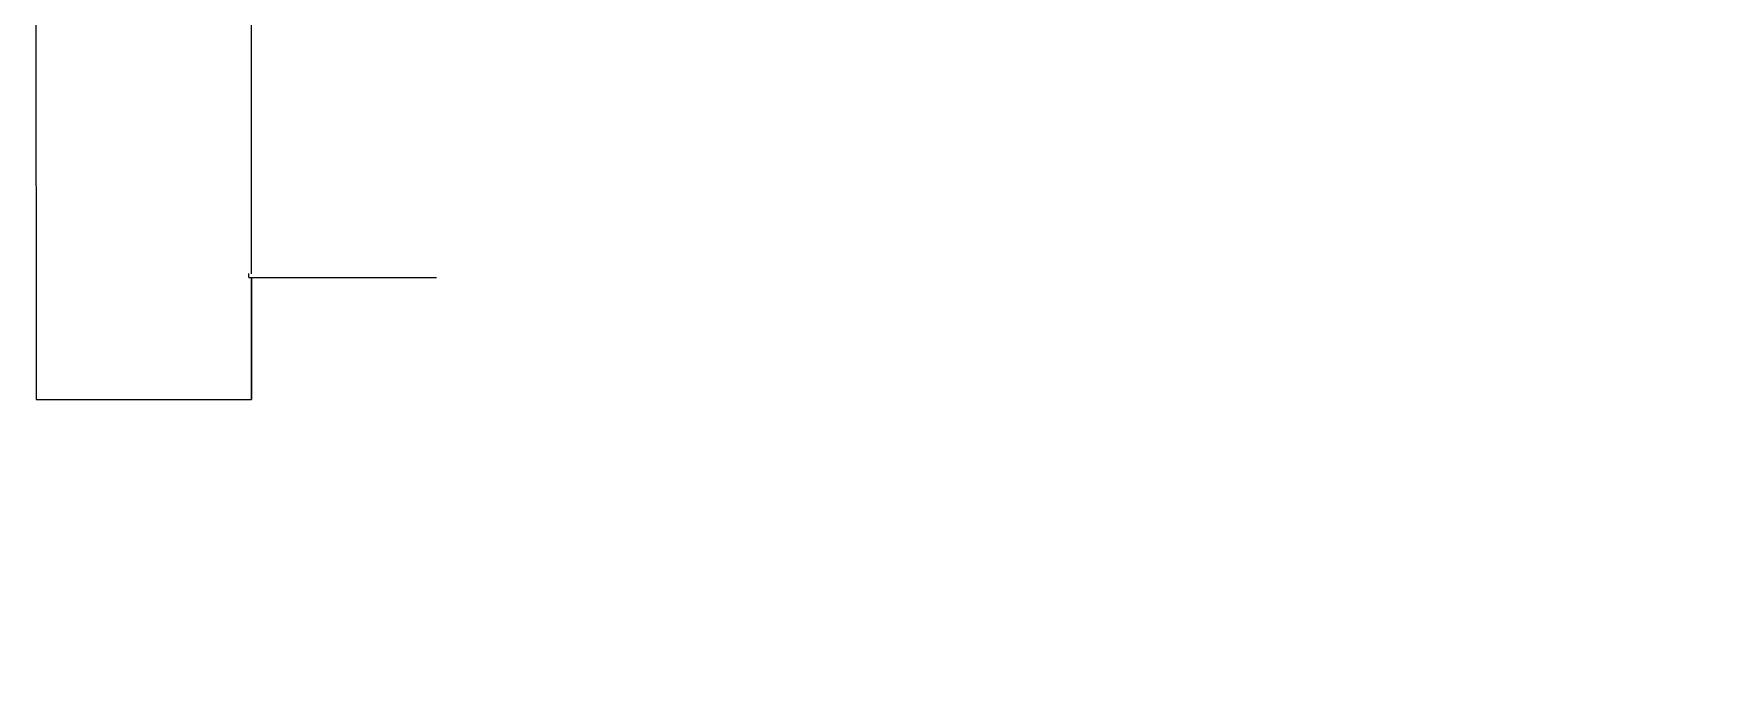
# Model space of a CAD drawing. Header units: millimetres. Extents: x -48147 to 1422273, y -494195 to 18123.
# Drawn here: x 1399479.9 to 1399677.8, y -488659.3 to -488583.6 of the extents above; entities that cross this region are included whole.
import ezdxf

# ---------------------------------------------------------------- set-up
doc = ezdxf.new("R2010")
doc.units = ezdxf.units.MM
doc.header["$MEASUREMENT"] = 0
doc.linetypes.add('Wipeout_Contour', pattern=[1000, 0, -1000])
doc.layers.add('A-95-P_Text_1_50_GA_Pen_No__1', color=7, linetype='Continuous', lineweight=13)
doc.layers.add('New_A-25-M_Wall_Int', color=7, linetype='Continuous')
doc.layers.add('New_A-35-M_FFE_Sanitary', color=7, linetype='Continuous')
doc.layers.add('New_A-35-M_FFE_Sanitary_Pen_No__75', color=7, linetype='Continuous', lineweight=20, true_color=0x606060)

# ---------------------------------------------------------------- blocks, each defined once
blk = doc.blocks.new('Section Elem_242_2', base_point=(1383917.51, -489195.03))
at = {"color": 254, "linetype": 'Wipeout_Contour', "lineweight": 0, "ltscale": 134906960.8636617}
blk.add_wipeout([(1399480.18, -488534.98), (1399479.93, -488534.98), (1399479.93, -489195.03), (1399555.12, -489195.03), (1399555.12, -489061.87), (1399536.46, -489051.32), (1399534.82, -489069.33), (1399498.82, -489069.33), (1399498.82, -488865.03), (1399708.83, -488865.03), (1399708.83, -488890.03), (1399706.04, -488890.03), (1399706.04, -488892.03), (1399708.83, -488892.03), (1399708.83, -489195.03), (1400014.76, -489195.03), (1400014.76, -487095.03), (1401015.77, -487095.03), (1401015, -487089.19), (1401015, -487078.53), (1401034.97, -487078.53), (1401034.97, -487087.88), (1401035.39, -487091.1), (1401036.38, -487093.49), (1401037.95, -487095.54), (1401040, -487097.12), (1401042.39, -487098.11), (1401045.6, -487098.53), (1401048.41, -487098.53), (1401048.41, -486795.03), (1401290.58, -486795.03), (1401290.58, -486595.03), (1400696.25, -486595.03), (1399587.27, -486980.13), (1399587.27, -487005.33), (1399589.47, -487010.7), (1399594.77, -487012.93), (1399656.29, -487012.93), (1399656.29, -487021.53), (1399479.93, -487021.53), (1399479.93, -487775.25), (1399485.33, -487775.25), (1399485.33, -487785.03), (1399490.89, -487785.03), (1399503.69, -487786.48), (1399516.39, -487790.92), (1399527.78, -487798.07), (1399537.29, -487807.58), (1399544.44, -487818.97), (1399548.89, -487831.67), (1399550.33, -487844.47), (1399550.33, -488345.59), (1399548.89, -488358.4), (1399544.44, -488371.09), (1399537.29, -488382.48), (1399527.78, -488391.99), (1399516.39, -488399.14), (1399503.69, -488403.59), (1399490.89, -488405.03), (1399485.33, -488405.03), (1399485.33, -488415.03), (1399479.93, -488415.03), (1399479.93, -488455.03), (1399779.96, -488455.03), (1399779.96, -488497.89), (1399764.16, -488497.89), (1399732.57, -488555.03), (1399669.38, -488612.17), (1399606.19, -488640.75), (1399593.53, -488647.89), (1399593.7, -488647.89), (1399593.7, -488649.32), (1399593.53, -488649.32), (1399593.53, -488655.03), (1399555.66, -488655.03), (1399555.66, -488647.89), (1399543, -488640.75), (1399543, -488612.17), (1399505.47, -488612.17), (1399505.47, -488619.32), (1399505.46, -488612.17), (1399505.46, -488623.38), (1399505.46, -488612.17), (1399505.44, -488612.17), (1399505.44, -488626.46), (1399505.42, -488621.8), (1399505.43, -488626.46), (1399480.22, -488626.46), (1399480.2, -488619.32), (1399480.19, -488583.6), (1399480.18, -488555.03)], dxfattribs=at).dxf.layer = 'New_A-25-M_Wall_Int'
blk = doc.blocks.new('Section Elem_460_2', base_point=(1383917.51, -489195.03))
at = {"color": 254, "linetype": 'Wipeout_Contour', "lineweight": 0, "ltscale": 5929290.088193839}
blk.add_wipeout([(1399480.18, -488555.03), (1399480.19, -488583.6), (1399505.4, -488583.6), (1399505.4, -488555.03)], dxfattribs=at).dxf.layer = 'New_A-35-M_FFE_Sanitary'
at = {"color": 254, "linetype": 'Wipeout_Contour', "lineweight": 0, "ltscale": 4447548.598829496}
blk.add_wipeout([(1399716.57, -488555.03), (1399704.78, -488555.03), (1399677.81, -488583.6)], dxfattribs=at).dxf.layer = 'New_A-35-M_FFE_Sanitary'
at = {"color": 254, "linetype": 'Wipeout_Contour', "lineweight": 0, "ltscale": 4447542.583670991}
blk.add_wipeout([(1399716.57, -488555.03), (1399677.81, -488583.6), (1399687.64, -488583.6)], dxfattribs=at).dxf.layer = 'New_A-35-M_FFE_Sanitary'
at = {"color": 254, "linetype": 'Wipeout_Contour', "lineweight": 0, "ltscale": 11858724.47756861}
blk.add_wipeout([(1399480.19, -488583.6), (1399480.2, -488619.32), (1399505.42, -488619.32), (1399505.42, -488612.17), (1399505.15, -488612.17), (1399505.15, -488611.73), (1399505.41, -488611.73), (1399505.4, -488583.6)], dxfattribs=at).dxf.layer = 'New_A-35-M_FFE_Sanitary'
at = {"layer": 'New_A-35-M_FFE_Sanitary_Pen_No__75', "linetype": 'Continuous'}
blk.add_line((1399480.18, -488555.03), (1399480.19, -488583.6), dxfattribs=at)
at = {"color": 254, "linetype": 'Wipeout_Contour', "lineweight": 0, "ltscale": 4447512.652032959}
blk.add_wipeout([(1399665.84, -488583.6), (1399704.78, -488555.03), (1399690.41, -488555.03)], dxfattribs=at).dxf.layer = 'New_A-35-M_FFE_Sanitary'
at = {"color": 254, "linetype": 'Wipeout_Contour', "lineweight": 0, "ltscale": 5929360.810534183}
blk.add_wipeout([(1399505.42, -488619.32), (1399480.2, -488619.32), (1399480.22, -488626.46), (1399505.43, -488626.46)], dxfattribs=at).dxf.layer = 'New_A-35-M_FFE_Sanitary'
at = {"layer": 'New_A-35-M_FFE_Sanitary_Pen_No__75', "linetype": 'Continuous'}
for p, q in [((1399480.19, -488583.6), (1399480.2, -488619.32)), ((1399480.2, -488619.32), (1399480.22, -488626.46))]:
    blk.add_line(p, q, dxfattribs=at)
at = {"color": 254, "linetype": 'Wipeout_Contour', "lineweight": 0, "ltscale": 4447510.810839771}
blk.add_wipeout([(1399704.78, -488555.03), (1399665.84, -488583.6), (1399677.81, -488583.6)], dxfattribs=at).dxf.layer = 'New_A-35-M_FFE_Sanitary'
at = {"color": 254, "linetype": 'Wipeout_Contour', "lineweight": 0, "ltscale": 5929402.091108375}
blk.add_wipeout([(1399505.44, -488612.17), (1399505.42, -488612.17), (1399505.42, -488621.8), (1399505.44, -488626.46)], dxfattribs=at).dxf.layer = 'New_A-35-M_FFE_Sanitary'
at = {"layer": 'New_A-35-M_FFE_Sanitary_Pen_No__75', "linetype": 'Continuous'}
for p, q in [((1399505.42, -488619.32), (1399505.43, -488626.46)), ((1399505.45, -488626.46), (1399505.47, -488619.32)), ((1399480.22, -488626.46), (1399505.43, -488626.46))]:
    blk.add_line(p, q, dxfattribs=at)
at = {"color": 254, "linetype": 'Wipeout_Contour', "lineweight": 0, "ltscale": 47435204.30430929}
blk.add_wipeout([(1399505.15, -488611.73), (1399505.15, -488612.17), (1399561.61, -488612.17), (1399561.61, -488497.89), (1399505.41, -488497.89), (1399505.41, -488505.03), (1399539.76, -488505.03), (1399541.5, -488505.15), (1399543.19, -488505.58), (1399544.78, -488506.28), (1399546.23, -488507.26), (1399547.48, -488508.47), (1399548.5, -488509.88), (1399549.27, -488511.45), (1399549.75, -488513.12), (1399549.93, -488514.86), (1399549.81, -488516.6), (1399549.39, -488518.29), (1399548.68, -488519.88), (1399547.7, -488521.32), (1399546.49, -488522.58), (1399545.08, -488523.6), (1399543.52, -488524.37), (1399541.84, -488524.85), (1399540.11, -488525.03), (1399535.19, -488525.03), (1399535.16, -488525.03), (1399535.14, -488525.03), (1399505.4, -488525.03), (1399505.4, -488555.03), (1399505.4, -488583.6), (1399505.41, -488611.73)], dxfattribs=at).dxf.layer = 'New_A-35-M_FFE_Sanitary'
at = {"color": 254, "linetype": 'Wipeout_Contour', "lineweight": 0, "ltscale": 4447470.770512146}
blk.add_wipeout([(1399690.41, -488555.03), (1399674.02, -488555.03), (1399652.18, -488583.6)], dxfattribs=at).dxf.layer = 'New_A-35-M_FFE_Sanitary'
at = {"layer": 'New_A-35-M_FFE_Sanitary_Pen_No__75', "linetype": 'Continuous'}
for p, q in [((1399505.4, -488555.03), (1399505.4, -488583.6)), ((1399505.4, -488583.6), (1399505.41, -488611.76)), ((1399505.15, -488612.17), (1399505.15, -488611.7)), ((1399505.42, -488612.17), (1399505.42, -488619.32)), ((1399505.47, -488619.32), (1399505.47, -488612.17))]:
    blk.add_line(p, q, dxfattribs=at)
at = {"color": 254, "linetype": 'Wipeout_Contour', "lineweight": 0, "ltscale": 4447472.995510313}
blk.add_wipeout([(1399690.41, -488555.03), (1399652.18, -488583.6), (1399665.84, -488583.6)], dxfattribs=at).dxf.layer = 'New_A-35-M_FFE_Sanitary'
at = {"color": 254, "linetype": 'Wipeout_Contour', "lineweight": 0, "ltscale": 4447424.566794167}
blk.add_wipeout([(1399674.02, -488555.03), (1399656.23, -488555.03), (1399637.36, -488583.6)], dxfattribs=at).dxf.layer = 'New_A-35-M_FFE_Sanitary'
at = {"color": 254, "linetype": 'Wipeout_Contour', "lineweight": 0, "ltscale": 4447430.587982925}
blk.add_wipeout([(1399674.02, -488555.03), (1399637.36, -488583.6), (1399652.18, -488583.6)], dxfattribs=at).dxf.layer = 'New_A-35-M_FFE_Sanitary'
at = {"color": 254, "linetype": 'Wipeout_Contour', "lineweight": 0, "ltscale": 4447375.818957767}
blk.add_wipeout([(1399656.23, -488555.03), (1399637.74, -488555.03), (1399621.95, -488583.6)], dxfattribs=at).dxf.layer = 'New_A-35-M_FFE_Sanitary'
at = {"color": 254, "linetype": 'Wipeout_Contour', "lineweight": 0, "ltscale": 4447538.721416969}
blk.add_wipeout([(1399699.45, -488583.6), (1399694.95, -488583.6), (1399664.56, -488612.17)], dxfattribs=at).dxf.layer = 'New_A-35-M_FFE_Sanitary'
at = {"color": 254, "linetype": 'Wipeout_Contour', "lineweight": 0, "ltscale": 4447385.214186599}
blk.add_wipeout([(1399656.23, -488555.03), (1399621.95, -488583.6), (1399637.36, -488583.6)], dxfattribs=at).dxf.layer = 'New_A-35-M_FFE_Sanitary'
at = {"color": 254, "linetype": 'Wipeout_Contour', "lineweight": 0, "ltscale": 4447523.900524986}
blk.add_wipeout([(1399699.45, -488583.6), (1399664.56, -488612.17), (1399668.16, -488612.17)], dxfattribs=at).dxf.layer = 'New_A-35-M_FFE_Sanitary'
at = {"color": 254, "linetype": 'Wipeout_Contour', "lineweight": 0, "ltscale": 4447326.40417317}
blk.add_wipeout([(1399637.74, -488555.03), (1399619.25, -488555.03), (1399606.54, -488583.6)], dxfattribs=at).dxf.layer = 'New_A-35-M_FFE_Sanitary'
at = {"color": 254, "linetype": 'Wipeout_Contour', "lineweight": 0, "ltscale": 4447522.122519914}
blk.add_wipeout([(1399658.71, -488612.17), (1399694.95, -488583.6), (1399687.64, -488583.6)], dxfattribs=at).dxf.layer = 'New_A-35-M_FFE_Sanitary'
at = {"color": 254, "linetype": 'Wipeout_Contour', "lineweight": 0, "ltscale": 4447338.61554344}
blk.add_wipeout([(1399637.74, -488555.03), (1399606.54, -488583.6), (1399621.95, -488583.6)], dxfattribs=at).dxf.layer = 'New_A-35-M_FFE_Sanitary'
at = {"color": 254, "linetype": 'Wipeout_Contour', "lineweight": 0, "ltscale": 4447510.675105122}
blk.add_wipeout([(1399658.71, -488612.17), (1399664.56, -488612.17), (1399694.95, -488583.6)], dxfattribs=at).dxf.layer = 'New_A-35-M_FFE_Sanitary'
at = {"color": 254, "linetype": 'Wipeout_Contour', "lineweight": 0, "ltscale": 4447278.223720003}
blk.add_wipeout([(1399619.25, -488555.03), (1399601.47, -488555.03), (1399591.72, -488583.6)], dxfattribs=at).dxf.layer = 'New_A-35-M_FFE_Sanitary'
at = {"color": 254, "linetype": 'Wipeout_Contour', "lineweight": 0, "ltscale": 4447498.581243653}
blk.add_wipeout([(1399687.64, -488583.6), (1399677.81, -488583.6), (1399650.85, -488612.17)], dxfattribs=at).dxf.layer = 'New_A-35-M_FFE_Sanitary'
at = {"color": 254, "linetype": 'Wipeout_Contour', "lineweight": 0, "ltscale": 4447292.580331269}
blk.add_wipeout([(1399619.25, -488555.03), (1399591.72, -488583.6), (1399606.54, -488583.6)], dxfattribs=at).dxf.layer = 'New_A-35-M_FFE_Sanitary'
at = {"color": 254, "linetype": 'Wipeout_Contour', "lineweight": 0, "ltscale": 4447490.78387089}
blk.add_wipeout([(1399687.64, -488583.6), (1399650.85, -488612.17), (1399658.71, -488612.17)], dxfattribs=at).dxf.layer = 'New_A-35-M_FFE_Sanitary'
at = {"color": 254, "linetype": 'Wipeout_Contour', "lineweight": 0, "ltscale": 4447233.132829478}
blk.add_wipeout([(1399601.47, -488555.03), (1399585.09, -488555.03), (1399578.07, -488583.6)], dxfattribs=at).dxf.layer = 'New_A-35-M_FFE_Sanitary'
at = {"color": 254, "linetype": 'Wipeout_Contour', "lineweight": 0, "ltscale": 4447469.007869591}
blk.add_wipeout([(1399641.27, -488612.17), (1399677.81, -488583.6), (1399665.84, -488583.6)], dxfattribs=at).dxf.layer = 'New_A-35-M_FFE_Sanitary'
at = {"color": 254, "linetype": 'Wipeout_Contour', "lineweight": 0, "ltscale": 4447248.875261731}
blk.add_wipeout([(1399601.47, -488555.03), (1399578.07, -488583.6), (1399591.72, -488583.6)], dxfattribs=at).dxf.layer = 'New_A-35-M_FFE_Sanitary'
at = {"color": 254, "linetype": 'Wipeout_Contour', "lineweight": 0, "ltscale": 4447464.988371696}
blk.add_wipeout([(1399677.81, -488583.6), (1399641.27, -488612.17), (1399650.85, -488612.17)], dxfattribs=at).dxf.layer = 'New_A-35-M_FFE_Sanitary'
at = {"color": 254, "linetype": 'Wipeout_Contour', "lineweight": 0, "ltscale": 4447192.866434081}
blk.add_wipeout([(1399570.73, -488555.03), (1399566.11, -488583.6), (1399585.09, -488555.03)], dxfattribs=at).dxf.layer = 'New_A-35-M_FFE_Sanitary'
at = {"color": 254, "linetype": 'Wipeout_Contour', "lineweight": 0, "ltscale": 4447434.542425173}
blk.add_wipeout([(1399630.34, -488612.17), (1399665.84, -488583.6), (1399652.18, -488583.6)], dxfattribs=at).dxf.layer = 'New_A-35-M_FFE_Sanitary'
at = {"color": 254, "linetype": 'Wipeout_Contour', "lineweight": 0, "ltscale": 4447547.735870222}
blk.add_wipeout([(1399668.16, -488612.17), (1399700.97, -488583.6), (1399699.45, -488583.6)], dxfattribs=at).dxf.layer = 'New_A-35-M_FFE_Sanitary'
at = {"color": 254, "linetype": 'Wipeout_Contour', "lineweight": 0, "ltscale": 4447209.178145524}
blk.add_wipeout([(1399585.09, -488555.03), (1399566.11, -488583.6), (1399578.07, -488583.6)], dxfattribs=at).dxf.layer = 'New_A-35-M_FFE_Sanitary'
at = {"color": 254, "linetype": 'Wipeout_Contour', "lineweight": 0, "ltscale": 4447434.277702427}
blk.add_wipeout([(1399665.84, -488583.6), (1399630.34, -488612.17), (1399641.27, -488612.17)], dxfattribs=at).dxf.layer = 'New_A-35-M_FFE_Sanitary'
at = {"color": 254, "linetype": 'Wipeout_Contour', "lineweight": 0, "ltscale": 4447529.957460954}
blk.add_wipeout([(1399668.16, -488612.17), (1399669.38, -488612.17), (1399700.97, -488583.6)], dxfattribs=at).dxf.layer = 'New_A-35-M_FFE_Sanitary'
at = {"color": 254, "linetype": 'Wipeout_Contour', "lineweight": 0, "ltscale": 4447396.512587866}
blk.add_wipeout([(1399652.18, -488583.6), (1399637.36, -488583.6), (1399618.48, -488612.17)], dxfattribs=at).dxf.layer = 'New_A-35-M_FFE_Sanitary'
at = {"color": 254, "linetype": 'Wipeout_Contour', "lineweight": 0, "ltscale": 4447399.828587469}
blk.add_wipeout([(1399652.18, -488583.6), (1399618.48, -488612.17), (1399630.34, -488612.17)], dxfattribs=at).dxf.layer = 'New_A-35-M_FFE_Sanitary'
at = {"color": 254, "linetype": 'Wipeout_Contour', "lineweight": 0, "ltscale": 4447356.383246609}
blk.add_wipeout([(1399637.36, -488583.6), (1399621.95, -488583.6), (1399606.15, -488612.17)], dxfattribs=at).dxf.layer = 'New_A-35-M_FFE_Sanitary'
at = {"color": 254, "linetype": 'Wipeout_Contour', "lineweight": 0, "ltscale": 4447362.963000195}
blk.add_wipeout([(1399637.36, -488583.6), (1399606.15, -488612.17), (1399618.48, -488612.17)], dxfattribs=at).dxf.layer = 'New_A-35-M_FFE_Sanitary'
at = {"color": 254, "linetype": 'Wipeout_Contour', "lineweight": 0, "ltscale": 4447315.698742319}
blk.add_wipeout([(1399621.95, -488583.6), (1399606.54, -488583.6), (1399593.83, -488612.17)], dxfattribs=at).dxf.layer = 'New_A-35-M_FFE_Sanitary'
at = {"color": 254, "linetype": 'Wipeout_Contour', "lineweight": 0, "ltscale": 4447325.094999121}
blk.add_wipeout([(1399621.95, -488583.6), (1399593.83, -488612.17), (1399606.15, -488612.17)], dxfattribs=at).dxf.layer = 'New_A-35-M_FFE_Sanitary'
at = {"color": 254, "linetype": 'Wipeout_Contour', "lineweight": 0, "ltscale": 4447276.025905131}
blk.add_wipeout([(1399581.97, -488612.17), (1399606.54, -488583.6), (1399591.72, -488583.6)], dxfattribs=at).dxf.layer = 'New_A-35-M_FFE_Sanitary'
at = {"color": 254, "linetype": 'Wipeout_Contour', "lineweight": 0, "ltscale": 4447287.677824648}
blk.add_wipeout([(1399606.54, -488583.6), (1399581.97, -488612.17), (1399593.83, -488612.17)], dxfattribs=at).dxf.layer = 'New_A-35-M_FFE_Sanitary'
at = {"color": 254, "linetype": 'Wipeout_Contour', "lineweight": 0, "ltscale": 4447238.892133281}
blk.add_wipeout([(1399571.05, -488612.17), (1399591.72, -488583.6), (1399578.07, -488583.6)], dxfattribs=at).dxf.layer = 'New_A-35-M_FFE_Sanitary'
at = {"color": 254, "linetype": 'Wipeout_Contour', "lineweight": 0, "ltscale": 4447451.283664455}
blk.add_wipeout([(1399668.16, -488612.17), (1399664.56, -488612.17), (1399603.78, -488640.75)], dxfattribs=at).dxf.layer = 'New_A-35-M_FFE_Sanitary'
at = {"color": 254, "linetype": 'Wipeout_Contour', "lineweight": 0, "ltscale": 4447252.146606784}
blk.add_wipeout([(1399591.72, -488583.6), (1399571.05, -488612.17), (1399581.97, -488612.17)], dxfattribs=at).dxf.layer = 'New_A-35-M_FFE_Sanitary'
at = {"color": 254, "linetype": 'Wipeout_Contour', "lineweight": 0, "ltscale": 4447406.213122258}
blk.add_wipeout([(1399668.16, -488612.17), (1399603.78, -488640.75), (1399605.58, -488640.75)], dxfattribs=at).dxf.layer = 'New_A-35-M_FFE_Sanitary'
at = {"color": 254, "linetype": 'Wipeout_Contour', "lineweight": 0, "ltscale": 5929607.76887521}
blk.add_wipeout([(1399561.61, -488611.96), (1399578.07, -488583.6), (1399566.11, -488583.6), (1399561.61, -488611.39)], dxfattribs=at).dxf.layer = 'New_A-35-M_FFE_Sanitary'
at = {"color": 254, "linetype": 'Wipeout_Contour', "lineweight": 0, "ltscale": 4447439.637732336}
blk.add_wipeout([(1399600.85, -488640.75), (1399664.56, -488612.17), (1399658.71, -488612.17)], dxfattribs=at).dxf.layer = 'New_A-35-M_FFE_Sanitary'
at = {"color": 254, "linetype": 'Wipeout_Contour', "lineweight": 0, "ltscale": 5929622.164979898}
blk.add_wipeout([(1399578.07, -488583.6), (1399561.61, -488611.96), (1399561.61, -488612.17), (1399571.05, -488612.17)], dxfattribs=at).dxf.layer = 'New_A-35-M_FFE_Sanitary'
at = {"color": 254, "linetype": 'Wipeout_Contour', "lineweight": 0, "ltscale": 4447398.333947496}
blk.add_wipeout([(1399664.56, -488612.17), (1399600.85, -488640.75), (1399603.78, -488640.75)], dxfattribs=at).dxf.layer = 'New_A-35-M_FFE_Sanitary'
at = {"color": 254, "linetype": 'Wipeout_Contour', "lineweight": 0, "ltscale": 4447184.545009973}
blk.add_wipeout([(1399561.61, -488593.9), (1399566.11, -488583.6), (1399561.61, -488583.6)], dxfattribs=at).dxf.layer = 'New_A-35-M_FFE_Sanitary'
at = {"color": 254, "linetype": 'Wipeout_Contour', "lineweight": 0, "ltscale": 4447423.014717323}
blk.add_wipeout([(1399596.92, -488640.75), (1399658.71, -488612.17), (1399650.85, -488612.17)], dxfattribs=at).dxf.layer = 'New_A-35-M_FFE_Sanitary'
at = {"color": 254, "linetype": 'Wipeout_Contour', "lineweight": 0, "ltscale": 4447193.826504944}
blk.add_wipeout([(1399561.61, -488611.39), (1399566.11, -488583.6), (1399561.61, -488593.9)], dxfattribs=at).dxf.layer = 'New_A-35-M_FFE_Sanitary'
at = {"color": 254, "linetype": 'Wipeout_Contour', "lineweight": 0, "ltscale": 4447386.325794392}
blk.add_wipeout([(1399658.71, -488612.17), (1399596.92, -488640.75), (1399600.85, -488640.75)], dxfattribs=at).dxf.layer = 'New_A-35-M_FFE_Sanitary'
at = {"color": 254, "linetype": 'Wipeout_Contour', "lineweight": 0, "ltscale": 4447402.055581771}
blk.add_wipeout([(1399650.85, -488612.17), (1399641.27, -488612.17), (1399592.13, -488640.75)], dxfattribs=at).dxf.layer = 'New_A-35-M_FFE_Sanitary'
at = {"color": 254, "linetype": 'Wipeout_Contour', "lineweight": 0, "ltscale": 4447370.647700577}
blk.add_wipeout([(1399592.13, -488640.75), (1399596.92, -488640.75), (1399650.85, -488612.17)], dxfattribs=at).dxf.layer = 'New_A-35-M_FFE_Sanitary'
at = {"color": 254, "linetype": 'Wipeout_Contour', "lineweight": 0, "ltscale": 4447377.569714904}
blk.add_wipeout([(1399641.27, -488612.17), (1399630.34, -488612.17), (1399586.66, -488640.75)], dxfattribs=at).dxf.layer = 'New_A-35-M_FFE_Sanitary'
at = {"color": 254, "linetype": 'Wipeout_Contour', "lineweight": 0, "ltscale": 4447351.903268382}
blk.add_wipeout([(1399641.27, -488612.17), (1399586.66, -488640.75), (1399592.13, -488640.75)], dxfattribs=at).dxf.layer = 'New_A-35-M_FFE_Sanitary'
at = {"color": 254, "linetype": 'Wipeout_Contour', "lineweight": 0, "ltscale": 4447350.498586305}
blk.add_wipeout([(1399580.74, -488640.75), (1399630.34, -488612.17), (1399618.48, -488612.17)], dxfattribs=at).dxf.layer = 'New_A-35-M_FFE_Sanitary'
at = {"color": 254, "linetype": 'Wipeout_Contour', "lineweight": 0, "ltscale": 4447330.811973184}
blk.add_wipeout([(1399630.34, -488612.17), (1399580.74, -488640.75), (1399586.66, -488640.75)], dxfattribs=at).dxf.layer = 'New_A-35-M_FFE_Sanitary'
at = {"color": 254, "linetype": 'Wipeout_Contour', "lineweight": 0, "ltscale": 4447321.884846179}
blk.add_wipeout([(1399574.57, -488640.75), (1399618.48, -488612.17), (1399606.15, -488612.17)], dxfattribs=at).dxf.layer = 'New_A-35-M_FFE_Sanitary'
at = {"color": 254, "linetype": 'Wipeout_Contour', "lineweight": 0, "ltscale": 4447308.181830594}
blk.add_wipeout([(1399618.48, -488612.17), (1399574.57, -488640.75), (1399580.74, -488640.75)], dxfattribs=at).dxf.layer = 'New_A-35-M_FFE_Sanitary'
at = {"color": 254, "linetype": 'Wipeout_Contour', "lineweight": 0, "ltscale": 4447292.831414322}
blk.add_wipeout([(1399568.41, -488640.75), (1399606.15, -488612.17), (1399593.83, -488612.17)], dxfattribs=at).dxf.layer = 'New_A-35-M_FFE_Sanitary'
at = {"color": 254, "linetype": 'Wipeout_Contour', "lineweight": 0, "ltscale": 4447284.881930006}
blk.add_wipeout([(1399606.15, -488612.17), (1399568.41, -488640.75), (1399574.57, -488640.75)], dxfattribs=at).dxf.layer = 'New_A-35-M_FFE_Sanitary'
at = {"color": 254, "linetype": 'Wipeout_Contour', "lineweight": 0, "ltscale": 4447264.45810708}
blk.add_wipeout([(1399581.97, -488612.17), (1399562.48, -488640.75), (1399593.83, -488612.17)], dxfattribs=at).dxf.layer = 'New_A-35-M_FFE_Sanitary'
at = {"color": 254, "linetype": 'Wipeout_Contour', "lineweight": 0, "ltscale": 4447457.504259382}
blk.add_wipeout([(1399605.58, -488640.75), (1399669.38, -488612.17), (1399668.16, -488612.17)], dxfattribs=at).dxf.layer = 'New_A-35-M_FFE_Sanitary'
at = {"color": 254, "linetype": 'Wipeout_Contour', "lineweight": 0, "ltscale": 4447261.806038065}
blk.add_wipeout([(1399593.83, -488612.17), (1399562.48, -488640.75), (1399568.41, -488640.75)], dxfattribs=at).dxf.layer = 'New_A-35-M_FFE_Sanitary'
at = {"color": 254, "linetype": 'Wipeout_Contour', "lineweight": 0, "ltscale": 4447409.661978092}
blk.add_wipeout([(1399605.58, -488640.75), (1399606.19, -488640.75), (1399669.38, -488612.17)], dxfattribs=at).dxf.layer = 'New_A-35-M_FFE_Sanitary'
at = {"layer": 'New_A-35-M_FFE_Sanitary_Pen_No__75', "linetype": 'Continuous'}
blk.add_line((1399700.97, -488583.6), (1399669.38, -488612.17), dxfattribs=at)
at = {"color": 254, "linetype": 'Wipeout_Contour', "lineweight": 0, "ltscale": 4447237.859074635}
blk.add_wipeout([(1399581.97, -488612.17), (1399571.05, -488612.17), (1399557.02, -488640.75)], dxfattribs=at).dxf.layer = 'New_A-35-M_FFE_Sanitary'
at = {"color": 254, "linetype": 'Wipeout_Contour', "lineweight": 0, "ltscale": 5929788.206353758}
blk.add_wipeout([(1399605.58, -488640.75), (1399603.78, -488640.75), (1399592.21, -488647.82), (1399592.47, -488647.68)], dxfattribs=at).dxf.layer = 'New_A-35-M_FFE_Sanitary'
at = {"color": 254, "linetype": 'Wipeout_Contour', "lineweight": 0, "ltscale": 4447239.83915517}
blk.add_wipeout([(1399581.97, -488612.17), (1399557.02, -488640.75), (1399562.48, -488640.75)], dxfattribs=at).dxf.layer = 'New_A-35-M_FFE_Sanitary'
at = {"color": 254, "linetype": 'Wipeout_Contour', "lineweight": 0, "ltscale": 4447338.454549176}
blk.add_wipeout([(1399605.58, -488640.75), (1399592.09, -488647.89), (1399593.17, -488647.89)], dxfattribs=at).dxf.layer = 'New_A-35-M_FFE_Sanitary'
at = {"color": 254, "linetype": 'Wipeout_Contour', "lineweight": 0, "ltscale": 4447214.060933078}
blk.add_wipeout([(1399552.24, -488640.75), (1399571.05, -488612.17), (1399561.48, -488612.17)], dxfattribs=at).dxf.layer = 'New_A-35-M_FFE_Sanitary'
at = {"color": 254, "linetype": 'Wipeout_Contour', "lineweight": 0, "ltscale": 4447339.009487108}
blk.add_wipeout([(1399603.78, -488640.75), (1399600.85, -488640.75), (1399590.34, -488647.89)], dxfattribs=at).dxf.layer = 'New_A-35-M_FFE_Sanitary'
at = {"color": 254, "linetype": 'Wipeout_Contour', "lineweight": 0, "ltscale": 4447219.822857108}
blk.add_wipeout([(1399571.05, -488612.17), (1399552.24, -488640.75), (1399557.03, -488640.74)], dxfattribs=at).dxf.layer = 'New_A-35-M_FFE_Sanitary'
at = {"color": 254, "linetype": 'Wipeout_Contour', "lineweight": 0, "ltscale": 4447334.034595931}
blk.add_wipeout([(1399590.34, -488647.89), (1399592.09, -488647.89), (1399603.78, -488640.75)], dxfattribs=at).dxf.layer = 'New_A-35-M_FFE_Sanitary'
at = {"color": 254, "linetype": 'Wipeout_Contour', "lineweight": 0, "ltscale": 4447193.985814719}
blk.add_wipeout([(1399553.63, -488612.17), (1399548.31, -488640.75), (1399561.48, -488612.17)], dxfattribs=at).dxf.layer = 'New_A-35-M_FFE_Sanitary'
at = {"color": 254, "linetype": 'Wipeout_Contour', "lineweight": 0, "ltscale": 4447330.395739511}
blk.add_wipeout([(1399600.85, -488640.75), (1399596.92, -488640.75), (1399587.98, -488647.89)], dxfattribs=at).dxf.layer = 'New_A-35-M_FFE_Sanitary'
at = {"color": 254, "linetype": 'Wipeout_Contour', "lineweight": 0, "ltscale": 4447202.519603147}
blk.add_wipeout([(1399561.48, -488612.17), (1399548.31, -488640.75), (1399552.24, -488640.75)], dxfattribs=at).dxf.layer = 'New_A-35-M_FFE_Sanitary'
at = {"color": 254, "linetype": 'Wipeout_Contour', "lineweight": 0, "ltscale": 4447327.34772822}
blk.add_wipeout([(1399600.85, -488640.75), (1399587.98, -488647.89), (1399590.34, -488647.89)], dxfattribs=at).dxf.layer = 'New_A-35-M_FFE_Sanitary'
at = {"layer": 'New_A-35-M_FFE_Sanitary_Pen_No__75', "linetype": 'Continuous'}
blk.add_line((1399561.61, -488612.17), (1399561.61, -488497.89), dxfattribs=at)
at = {"color": 254, "linetype": 'Wipeout_Contour', "lineweight": 0, "ltscale": 4447178.418214509}
blk.add_wipeout([(1399547.8, -488612.17), (1399545.4, -488640.75), (1399553.63, -488612.17)], dxfattribs=at).dxf.layer = 'New_A-35-M_FFE_Sanitary'
at = {"color": 254, "linetype": 'Wipeout_Contour', "lineweight": 0, "ltscale": 4447319.544398473}
blk.add_wipeout([(1399596.92, -488640.75), (1399592.13, -488640.75), (1399585.11, -488647.89)], dxfattribs=at).dxf.layer = 'New_A-35-M_FFE_Sanitary'
at = {"color": 254, "linetype": 'Wipeout_Contour', "lineweight": 0, "ltscale": 4447188.593253559}
blk.add_wipeout([(1399553.63, -488612.17), (1399545.4, -488640.75), (1399548.31, -488640.75)], dxfattribs=at).dxf.layer = 'New_A-35-M_FFE_Sanitary'
at = {"color": 254, "linetype": 'Wipeout_Contour', "lineweight": 0, "ltscale": 4447318.644282086}
blk.add_wipeout([(1399596.92, -488640.75), (1399585.11, -488647.89), (1399587.98, -488647.89)], dxfattribs=at).dxf.layer = 'New_A-35-M_FFE_Sanitary'
at = {"color": 254, "linetype": 'Wipeout_Contour', "lineweight": 0, "ltscale": 4447167.968481853}
blk.add_wipeout([(1399547.8, -488612.17), (1399544.21, -488612.17), (1399543.6, -488640.75)], dxfattribs=at).dxf.layer = 'New_A-35-M_FFE_Sanitary'
at = {"color": 254, "linetype": 'Wipeout_Contour', "lineweight": 0, "ltscale": 4447306.887166415}
blk.add_wipeout([(1399581.84, -488647.89), (1399592.13, -488640.75), (1399586.66, -488640.75)], dxfattribs=at).dxf.layer = 'New_A-35-M_FFE_Sanitary'
at = {"color": 254, "linetype": 'Wipeout_Contour', "lineweight": 0, "ltscale": 4447178.570838505}
blk.add_wipeout([(1399547.8, -488612.17), (1399543.6, -488640.75), (1399545.4, -488640.75)], dxfattribs=at).dxf.layer = 'New_A-35-M_FFE_Sanitary'
at = {"color": 254, "linetype": 'Wipeout_Contour', "lineweight": 0, "ltscale": 4447308.248537535}
blk.add_wipeout([(1399592.13, -488640.75), (1399581.84, -488647.89), (1399585.11, -488647.89)], dxfattribs=at).dxf.layer = 'New_A-35-M_FFE_Sanitary'
at = {"color": 254, "linetype": 'Wipeout_Contour', "lineweight": 0, "ltscale": 4447163.007503041}
blk.add_wipeout([(1399543, -488612.17), (1399543, -488640.75), (1399544.21, -488612.17)], dxfattribs=at).dxf.layer = 'New_A-35-M_FFE_Sanitary'
at = {"color": 254, "linetype": 'Wipeout_Contour', "lineweight": 0, "ltscale": 4447292.945458826}
blk.add_wipeout([(1399578.28, -488647.89), (1399586.66, -488640.75), (1399580.74, -488640.75)], dxfattribs=at).dxf.layer = 'New_A-35-M_FFE_Sanitary'
at = {"color": 254, "linetype": 'Wipeout_Contour', "lineweight": 0, "ltscale": 5929768.908690115}
blk.add_wipeout([(1399592.1, -488647.88), (1399592.12, -488647.87), (1399592.23, -488647.8), (1399592.21, -488647.82)], dxfattribs=at).dxf.layer = 'New_A-35-M_FFE_Sanitary'
at = {"color": 254, "linetype": 'Wipeout_Contour', "lineweight": 0, "ltscale": 4447172.852493326}
blk.add_wipeout([(1399544.21, -488612.17), (1399543, -488640.75), (1399543.6, -488640.75)], dxfattribs=at).dxf.layer = 'New_A-35-M_FFE_Sanitary'
at = {"color": 254, "linetype": 'Wipeout_Contour', "lineweight": 0, "ltscale": 4447296.544146782}
blk.add_wipeout([(1399586.66, -488640.75), (1399578.28, -488647.89), (1399581.84, -488647.89)], dxfattribs=at).dxf.layer = 'New_A-35-M_FFE_Sanitary'
at = {"color": 254, "linetype": 'Wipeout_Contour', "lineweight": 0, "ltscale": 4447327.146065421}
blk.add_wipeout([(1399592.12, -488647.87), (1399592.47, -488647.68), (1399592.23, -488647.8)], dxfattribs=at).dxf.layer = 'New_A-35-M_FFE_Sanitary'
at = {"layer": 'New_A-35-M_FFE_Sanitary_Pen_No__75', "linetype": 'Continuous'}
blk.add_line((1399505.15, -488612.17), (1399561.61, -488612.17), dxfattribs=at)
at = {"color": 254, "linetype": 'Wipeout_Contour', "lineweight": 0, "ltscale": 4447278.314268118}
blk.add_wipeout([(1399580.74, -488640.75), (1399574.57, -488640.75), (1399574.59, -488647.89)], dxfattribs=at).dxf.layer = 'New_A-35-M_FFE_Sanitary'
at = {"color": 254, "linetype": 'Wipeout_Contour', "lineweight": 0, "ltscale": 4447348.259269781}
blk.add_wipeout([(1399593.17, -488647.89), (1399606.19, -488640.75), (1399605.58, -488640.75)], dxfattribs=at).dxf.layer = 'New_A-35-M_FFE_Sanitary'
at = {"color": 254, "linetype": 'Wipeout_Contour', "lineweight": 0, "ltscale": 4447283.937865883}
blk.add_wipeout([(1399580.74, -488640.75), (1399574.59, -488647.89), (1399578.28, -488647.89)], dxfattribs=at).dxf.layer = 'New_A-35-M_FFE_Sanitary'
at = {"color": 254, "linetype": 'Wipeout_Contour', "lineweight": 0, "ltscale": 4447340.443285869}
blk.add_wipeout([(1399606.19, -488640.75), (1399593.17, -488647.89), (1399593.53, -488647.89)], dxfattribs=at).dxf.layer = 'New_A-35-M_FFE_Sanitary'
at = {"layer": 'New_A-35-M_FFE_Sanitary_Pen_No__75', "linetype": 'Continuous'}
blk.add_line((1399669.38, -488612.17), (1399606.19, -488640.75), dxfattribs=at)
at = {"color": 254, "linetype": 'Wipeout_Contour', "lineweight": 0, "ltscale": 4447262.809255579}
blk.add_wipeout([(1399568.41, -488640.75), (1399570.89, -488647.89), (1399574.57, -488640.75)], dxfattribs=at).dxf.layer = 'New_A-35-M_FFE_Sanitary'
at = {"color": 254, "linetype": 'Wipeout_Contour', "lineweight": 0, "ltscale": 8894665.297274368}
blk.add_wipeout([(1399593.17, -488647.89), (1399593.17, -488655.03), (1399593.53, -488655.03), (1399593.53, -488649.32), (1399593.44, -488649.32), (1399593.44, -488647.89)], dxfattribs=at).dxf.layer = 'New_A-35-M_FFE_Sanitary'
at = {"color": 254, "linetype": 'Wipeout_Contour', "lineweight": 0, "ltscale": 4447247.64903252}
blk.add_wipeout([(1399562.48, -488640.75), (1399567.34, -488647.89), (1399568.41, -488640.75)], dxfattribs=at).dxf.layer = 'New_A-35-M_FFE_Sanitary'
at = {"color": 254, "linetype": 'Wipeout_Contour', "lineweight": 0, "ltscale": 4447270.769432643}
blk.add_wipeout([(1399574.57, -488640.75), (1399570.89, -488647.89), (1399574.59, -488647.89)], dxfattribs=at).dxf.layer = 'New_A-35-M_FFE_Sanitary'
at = {"color": 254, "linetype": 'Wipeout_Contour', "lineweight": 0, "ltscale": 4447233.852200631}
blk.add_wipeout([(1399557.02, -488640.75), (1399564.07, -488647.89), (1399562.48, -488640.75)], dxfattribs=at).dxf.layer = 'New_A-35-M_FFE_Sanitary'
at = {"color": 254, "linetype": 'Wipeout_Contour', "lineweight": 0, "ltscale": 4447258.765428154}
blk.add_wipeout([(1399568.41, -488640.75), (1399567.34, -488647.89), (1399570.89, -488647.89)], dxfattribs=at).dxf.layer = 'New_A-35-M_FFE_Sanitary'
at = {"color": 254, "linetype": 'Wipeout_Contour', "lineweight": 0, "ltscale": 4447221.698060225}
blk.add_wipeout([(1399557.02, -488640.75), (1399552.24, -488640.75), (1399561.2, -488647.89)], dxfattribs=at).dxf.layer = 'New_A-35-M_FFE_Sanitary'
at = {"color": 254, "linetype": 'Wipeout_Contour', "lineweight": 0, "ltscale": 4447246.702635905}
blk.add_wipeout([(1399562.48, -488640.75), (1399564.07, -488647.89), (1399567.34, -488647.89)], dxfattribs=at).dxf.layer = 'New_A-35-M_FFE_Sanitary'
at = {"color": 254, "linetype": 'Wipeout_Contour', "lineweight": 0, "ltscale": 4447235.496960782}
blk.add_wipeout([(1399557.02, -488640.75), (1399561.2, -488647.89), (1399564.07, -488647.89)], dxfattribs=at).dxf.layer = 'New_A-35-M_FFE_Sanitary'
at = {"color": 254, "linetype": 'Wipeout_Contour', "lineweight": 0, "ltscale": 4447211.403042516}
blk.add_wipeout([(1399552.24, -488640.75), (1399548.31, -488640.75), (1399558.85, -488647.89)], dxfattribs=at).dxf.layer = 'New_A-35-M_FFE_Sanitary'
at = {"color": 254, "linetype": 'Wipeout_Contour', "lineweight": 0, "ltscale": 4447225.911206905}
blk.add_wipeout([(1399552.24, -488640.75), (1399558.85, -488647.89), (1399561.2, -488647.89)], dxfattribs=at).dxf.layer = 'New_A-35-M_FFE_Sanitary'
at = {"color": 254, "linetype": 'Wipeout_Contour', "lineweight": 0, "ltscale": 5929612.023748528}
blk.add_wipeout([(1399548.31, -488640.75), (1399545.4, -488640.75), (1399556.97, -488647.81), (1399557.04, -488647.84)], dxfattribs=at).dxf.layer = 'New_A-35-M_FFE_Sanitary'
at = {"color": 254, "linetype": 'Wipeout_Contour', "lineweight": 0, "ltscale": 4447218.239032351}
blk.add_wipeout([(1399558.85, -488647.89), (1399548.31, -488640.75), (1399557.1, -488647.89)], dxfattribs=at).dxf.layer = 'New_A-35-M_FFE_Sanitary'
at = {"color": 254, "linetype": 'Wipeout_Contour', "lineweight": 0, "ltscale": 4447198.045851742}
blk.add_wipeout([(1399545.4, -488640.75), (1399543.6, -488640.75), (1399556.02, -488647.89)], dxfattribs=at).dxf.layer = 'New_A-35-M_FFE_Sanitary'
at = {"color": 254, "linetype": 'Wipeout_Contour', "lineweight": 0, "ltscale": 4447212.749237469}
blk.add_wipeout([(1399545.4, -488640.75), (1399556.02, -488647.89), (1399557.1, -488647.89)], dxfattribs=at).dxf.layer = 'New_A-35-M_FFE_Sanitary'
at = {"color": 254, "linetype": 'Wipeout_Contour', "lineweight": 0, "ltscale": 4447195.532457492}
blk.add_wipeout([(1399543.6, -488640.75), (1399543, -488640.75), (1399555.66, -488647.89)], dxfattribs=at).dxf.layer = 'New_A-35-M_FFE_Sanitary'
at = {"color": 254, "linetype": 'Wipeout_Contour', "lineweight": 0, "ltscale": 4447209.638001129}
blk.add_wipeout([(1399556.02, -488647.89), (1399543.6, -488640.75), (1399555.66, -488647.89)], dxfattribs=at).dxf.layer = 'New_A-35-M_FFE_Sanitary'
at = {"layer": 'New_A-35-M_FFE_Sanitary_Pen_No__75', "linetype": 'Continuous'}
blk.add_line((1399543, -488612.17), (1399543, -488640.75), dxfattribs=at)
at = {"color": 254, "linetype": 'Wipeout_Contour', "lineweight": 0, "ltscale": 5929636.303870017}
blk.add_wipeout([(1399556.97, -488647.81), (1399557.07, -488647.87), (1399557.1, -488647.89), (1399556.99, -488647.82)], dxfattribs=at).dxf.layer = 'New_A-35-M_FFE_Sanitary'
at = {"color": 254, "linetype": 'Wipeout_Contour', "lineweight": 0, "ltscale": 4447227.10947209}
blk.add_wipeout([(1399556.99, -488647.82), (1399557.08, -488647.88), (1399557.04, -488647.84)], dxfattribs=at).dxf.layer = 'New_A-35-M_FFE_Sanitary'
at = {"color": 254, "linetype": 'Wipeout_Contour', "lineweight": 0, "ltscale": 5929636.475661342}
blk.add_wipeout([(1399555.66, -488655.03), (1399556.02, -488655.03), (1399556.02, -488647.89), (1399555.66, -488647.89)], dxfattribs=at).dxf.layer = 'New_A-35-M_FFE_Sanitary'
at = {"color": 254, "linetype": 'Wipeout_Contour', "lineweight": 0, "ltscale": 5929639.192796254}
blk.add_wipeout([(1399556.02, -488655.03), (1399557.1, -488655.03), (1399557.1, -488647.89), (1399556.02, -488647.89)], dxfattribs=at).dxf.layer = 'New_A-35-M_FFE_Sanitary'
at = {"layer": 'New_A-35-M_FFE_Sanitary_Pen_No__75', "linetype": 'Continuous'}
for p, q in [((1399543, -488640.75), (1399555.66, -488647.89)), ((1399556.02, -488647.89), (1399555.66, -488647.89)), ((1399555.66, -488655.03), (1399555.66, -488647.89)), ((1399555.66, -488655.03), (1399556.02, -488655.03))]:
    blk.add_line(p, q, dxfattribs=at)
at = {"color": 254, "linetype": 'Wipeout_Contour', "lineweight": 0, "ltscale": 5929644.527617944}
blk.add_wipeout([(1399558.85, -488647.89), (1399557.1, -488647.89), (1399557.1, -488655.03), (1399558.85, -488655.03)], dxfattribs=at).dxf.layer = 'New_A-35-M_FFE_Sanitary'
at = {"layer": 'New_A-35-M_FFE_Sanitary_Pen_No__75', "linetype": 'Continuous'}
for p, q in [((1399557.1, -488647.89), (1399556.02, -488647.89)), ((1399556.02, -488655.03), (1399557.1, -488655.03))]:
    blk.add_line(p, q, dxfattribs=at)
at = {"color": 254, "linetype": 'Wipeout_Contour', "lineweight": 0, "ltscale": 5929652.275536293}
blk.add_wipeout([(1399558.85, -488655.03), (1399561.2, -488655.03), (1399561.2, -488647.89), (1399558.85, -488647.89)], dxfattribs=at).dxf.layer = 'New_A-35-M_FFE_Sanitary'
at = {"layer": 'New_A-35-M_FFE_Sanitary_Pen_No__75', "linetype": 'Continuous'}
for p, q in [((1399558.85, -488647.89), (1399557.1, -488647.89)), ((1399557.1, -488655.03), (1399558.85, -488655.03))]:
    blk.add_line(p, q, dxfattribs=at)
at = {"color": 254, "linetype": 'Wipeout_Contour', "lineweight": 0, "ltscale": 5929662.139104717}
blk.add_wipeout([(1399561.2, -488655.03), (1399564.07, -488655.03), (1399564.07, -488647.89), (1399561.2, -488647.89)], dxfattribs=at).dxf.layer = 'New_A-35-M_FFE_Sanitary'
at = {"layer": 'New_A-35-M_FFE_Sanitary_Pen_No__75', "linetype": 'Continuous'}
for p, q in [((1399561.2, -488647.89), (1399558.85, -488647.89)), ((1399558.85, -488655.03), (1399561.2, -488655.03))]:
    blk.add_line(p, q, dxfattribs=at)
at = {"color": 254, "linetype": 'Wipeout_Contour', "lineweight": 0, "ltscale": 5929673.737537614}
blk.add_wipeout([(1399564.07, -488655.03), (1399567.34, -488655.03), (1399567.34, -488647.89), (1399564.07, -488647.89)], dxfattribs=at).dxf.layer = 'New_A-35-M_FFE_Sanitary'
at = {"layer": 'New_A-35-M_FFE_Sanitary_Pen_No__75', "linetype": 'Continuous'}
for p, q in [((1399564.07, -488647.89), (1399561.2, -488647.89)), ((1399561.2, -488655.03), (1399564.07, -488655.03))]:
    blk.add_line(p, q, dxfattribs=at)
at = {"color": 254, "linetype": 'Wipeout_Contour', "lineweight": 0, "ltscale": 5929686.624559192}
blk.add_wipeout([(1399567.34, -488655.03), (1399570.89, -488655.03), (1399570.89, -488647.89), (1399567.34, -488647.89)], dxfattribs=at).dxf.layer = 'New_A-35-M_FFE_Sanitary'
at = {"layer": 'New_A-35-M_FFE_Sanitary_Pen_No__75', "linetype": 'Continuous'}
for p, q in [((1399567.34, -488647.89), (1399564.07, -488647.89)), ((1399564.07, -488655.03), (1399567.34, -488655.03))]:
    blk.add_line(p, q, dxfattribs=at)
at = {"color": 254, "linetype": 'Wipeout_Contour', "lineweight": 0, "ltscale": 5929700.307445375}
blk.add_wipeout([(1399570.89, -488655.03), (1399574.59, -488655.03), (1399574.59, -488647.89), (1399570.89, -488647.89)], dxfattribs=at).dxf.layer = 'New_A-35-M_FFE_Sanitary'
at = {"layer": 'New_A-35-M_FFE_Sanitary_Pen_No__75', "linetype": 'Continuous'}
for p, q in [((1399570.89, -488647.89), (1399567.34, -488647.89)), ((1399567.34, -488655.03), (1399570.89, -488655.03))]:
    blk.add_line(p, q, dxfattribs=at)
at = {"color": 254, "linetype": 'Wipeout_Contour', "lineweight": 0, "ltscale": 5929714.260114564}
blk.add_wipeout([(1399574.59, -488655.03), (1399578.28, -488655.03), (1399578.28, -488647.89), (1399574.59, -488647.89)], dxfattribs=at).dxf.layer = 'New_A-35-M_FFE_Sanitary'
at = {"layer": 'New_A-35-M_FFE_Sanitary_Pen_No__75', "linetype": 'Continuous'}
for p, q in [((1399574.59, -488647.89), (1399570.89, -488647.89)), ((1399574.59, -488649.32), (1399574.78, -488649.32)), ((1399570.89, -488655.03), (1399574.59, -488655.03))]:
    blk.add_line(p, q, dxfattribs=at)
at = {"color": 254, "linetype": 'Wipeout_Contour', "lineweight": 0, "ltscale": 5929727.944552213}
blk.add_wipeout([(1399578.28, -488655.03), (1399581.84, -488655.03), (1399581.84, -488647.89), (1399578.28, -488647.89)], dxfattribs=at).dxf.layer = 'New_A-35-M_FFE_Sanitary'
at = {"layer": 'New_A-35-M_FFE_Sanitary_Pen_No__75', "linetype": 'Continuous'}
for p, q in [((1399578.28, -488647.89), (1399574.59, -488647.89)), ((1399574.59, -488655.03), (1399578.28, -488655.03))]:
    blk.add_line(p, q, dxfattribs=at)
at = {"color": 254, "linetype": 'Wipeout_Contour', "lineweight": 0, "ltscale": 11859479.02951165}
blk.add_wipeout([(1399583.62, -488647.89), (1399581.84, -488647.89), (1399581.84, -488655.03), (1399585.11, -488655.03), (1399585.11, -488647.89), (1399584.59, -488647.89), (1399584.59, -488649.32), (1399583.62, -488649.32)], dxfattribs=at).dxf.layer = 'New_A-35-M_FFE_Sanitary'
at = {"layer": 'New_A-35-M_FFE_Sanitary_Pen_No__75', "linetype": 'Continuous'}
for p, q in [((1399581.84, -488647.89), (1399578.28, -488647.89)), ((1399578.28, -488655.03), (1399581.84, -488655.03))]:
    blk.add_line(p, q, dxfattribs=at)
at = {"color": 254, "linetype": 'Wipeout_Contour', "lineweight": 0, "ltscale": 5929752.43865622}
blk.add_wipeout([(1399585.11, -488655.03), (1399587.98, -488655.03), (1399587.98, -488647.89), (1399585.11, -488647.89)], dxfattribs=at).dxf.layer = 'New_A-35-M_FFE_Sanitary'
at = {"layer": 'New_A-35-M_FFE_Sanitary_Pen_No__75', "linetype": 'Continuous'}
blk.add_line((1399581.84, -488655.03), (1399585.11, -488655.03), dxfattribs=at)
at = {"color": 254, "linetype": 'Wipeout_Contour', "lineweight": 0, "ltscale": 5929738.781598744}
blk.add_wipeout([(1399584.24, -488647.89), (1399583.62, -488647.89), (1399583.62, -488649.32), (1399584.24, -488649.32)], dxfattribs=at).dxf.layer = 'New_A-35-M_FFE_Sanitary'
at = {"color": 254, "linetype": 'Wipeout_Contour', "lineweight": 0, "ltscale": 5929762.306652138}
blk.add_wipeout([(1399587.98, -488655.03), (1399590.34, -488655.03), (1399590.34, -488647.89), (1399587.98, -488647.89)], dxfattribs=at).dxf.layer = 'New_A-35-M_FFE_Sanitary'
at = {"layer": 'New_A-35-M_FFE_Sanitary_Pen_No__75', "linetype": 'Continuous'}
blk.add_line((1399585.11, -488655.03), (1399587.98, -488655.03), dxfattribs=at)
at = {"color": 254, "linetype": 'Wipeout_Contour', "lineweight": 0, "ltscale": 5929740.610621456}
blk.add_wipeout([(1399584.24, -488649.32), (1399584.59, -488649.32), (1399584.59, -488647.89), (1399584.24, -488647.89)], dxfattribs=at).dxf.layer = 'New_A-35-M_FFE_Sanitary'
at = {"color": 254, "linetype": 'Wipeout_Contour', "lineweight": 0, "ltscale": 11859535.50760393}
blk.add_wipeout([(1399590.62, -488647.89), (1399590.34, -488647.89), (1399590.34, -488655.03), (1399592.09, -488655.03), (1399592.09, -488647.89), (1399591.41, -488647.89), (1399591.41, -488649.32), (1399590.62, -488649.32)], dxfattribs=at).dxf.layer = 'New_A-35-M_FFE_Sanitary'
at = {"layer": 'New_A-35-M_FFE_Sanitary_Pen_No__75', "linetype": 'Continuous'}
for p, q in [((1399583.78, -488647.89), (1399581.84, -488647.89)), ((1399583.46, -488649.32), (1399584.24, -488649.32)), ((1399583.78, -488647.89), (1399584.24, -488647.89)), ((1399584.24, -488647.89), (1399584.5, -488647.89)), ((1399584.24, -488649.32), (1399584.68, -488649.32)), ((1399585.11, -488647.89), (1399584.5, -488647.89)), ((1399587.98, -488647.89), (1399585.11, -488647.89)), ((1399587.98, -488655.03), (1399590.34, -488655.03))]:
    blk.add_line(p, q, dxfattribs=at)
at = {"color": 254, "linetype": 'Wipeout_Contour', "lineweight": 0, "ltscale": 5929775.403318889}
blk.add_wipeout([(1399592.09, -488655.03), (1399593.17, -488655.03), (1399593.17, -488647.89), (1399592.09, -488647.89)], dxfattribs=at).dxf.layer = 'New_A-35-M_FFE_Sanitary'
at = {"layer": 'New_A-35-M_FFE_Sanitary_Pen_No__75', "linetype": 'Continuous'}
for p, q in [((1399590.34, -488655.03), (1399592.09, -488655.03)), ((1399592.09, -488655.03), (1399593.17, -488655.03)), ((1399593.17, -488655.03), (1399593.53, -488655.03))]:
    blk.add_line(p, q, dxfattribs=at)
at = {"color": 254, "linetype": 'Wipeout_Contour', "lineweight": 0, "ltscale": 5929765.067359913}
blk.add_wipeout([(1399590.62, -488649.32), (1399591.16, -488649.32), (1399591.16, -488647.89), (1399590.62, -488647.89)], dxfattribs=at).dxf.layer = 'New_A-35-M_FFE_Sanitary'
at = {"color": 254, "linetype": 'Wipeout_Contour', "lineweight": 0, "ltscale": 5929775.179563826}
blk.add_wipeout([(1399593.44, -488649.32), (1399593.7, -488649.32), (1399593.7, -488647.89), (1399593.44, -488647.89)], dxfattribs=at).dxf.layer = 'New_A-35-M_FFE_Sanitary'
at = {"layer": 'New_A-35-M_FFE_Sanitary_Pen_No__75', "linetype": 'Continuous'}
for p, q in [((1399606.19, -488640.75), (1399593.44, -488647.89)), ((1399593.43, -488647.89), (1399593.17, -488647.89)), ((1399593.43, -488647.89), (1399593.7, -488647.89)), ((1399593.43, -488649.32), (1399593.7, -488649.32)), ((1399593.53, -488655.03), (1399593.53, -488649.32)), ((1399593.7, -488649.32), (1399593.7, -488647.89))]:
    blk.add_line(p, q, dxfattribs=at)
at = {"color": 254, "linetype": 'Wipeout_Contour', "lineweight": 0, "ltscale": 5929766.572922095}
blk.add_wipeout([(1399591.16, -488647.89), (1399591.16, -488649.32), (1399591.41, -488649.32), (1399591.41, -488647.89)], dxfattribs=at).dxf.layer = 'New_A-35-M_FFE_Sanitary'
at = {"layer": 'New_A-35-M_FFE_Sanitary_Pen_No__75', "linetype": 'Continuous'}
for p, q in [((1399590.34, -488647.89), (1399587.98, -488647.89)), ((1399590.67, -488647.89), (1399590.34, -488647.89)), ((1399590.57, -488649.32), (1399591.16, -488649.32)), ((1399590.67, -488647.89), (1399591.16, -488647.89)), ((1399591.16, -488647.89), (1399591.39, -488647.89)), ((1399591.16, -488649.32), (1399591.44, -488649.32)), ((1399592.09, -488647.89), (1399591.39, -488647.89)), ((1399593.17, -488647.89), (1399592.09, -488647.89))]:
    blk.add_line(p, q, dxfattribs=at)

msp = doc.modelspace()

# ---------------------------------------------------------------- block references
at = {"layer": 'New_A-25-M_Wall_Int'}
msp.add_blockref('Section Elem_242_2', (1383917.51, -489195.03), dxfattribs=at)

# ---------------------------------------------------------------- next in the draw order: block references
at = {"layer": 'New_A-35-M_FFE_Sanitary'}
msp.add_blockref('Section Elem_460_2', (1383917.51, -489195.03), dxfattribs=at)

# ---------------------------------------------------------------- next in the draw order: wipeouts: each hides what was drawn before it
at = {"linetype": 'Wipeout_Contour', "ltscale": 5931978.319550038}
msp.add_wipeout([(1399527.15, -487861.01), (1401030.61, -487861.01), (1401030.61, -488851.25), (1399527.15, -488851.25)], dxfattribs=at).dxf.layer = 'A-95-P_Text_1_50_GA_Pen_No__1'

doc.saveas('drawing.dxf')
